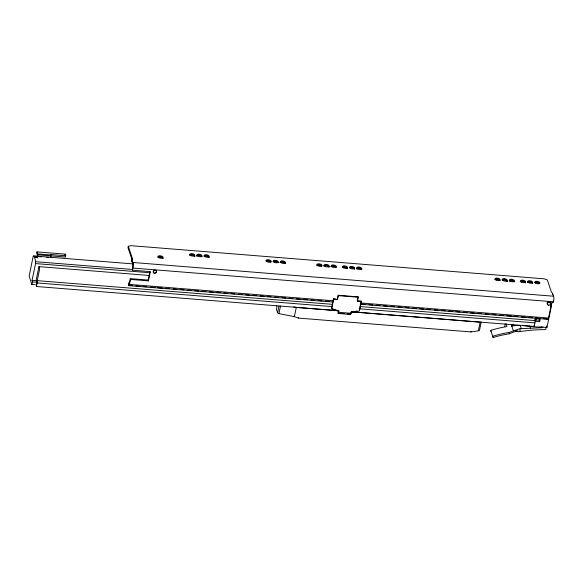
<?xml version="1.0" encoding="UTF-8"?>
<svg xmlns="http://www.w3.org/2000/svg" width="583" height="583" viewBox="0 0 583 583"><rect width="100%" height="100%" fill="white"/><g stroke="black" fill="none" stroke-linecap="round" stroke-linejoin="round"><path stroke-width="0.87" d="M506.146 323.835L506.933 326.174A0.802 0.408 -5.3 0 1 506.926 326.342A0.823 0.415 -5.6 0 1 506.671 326.567A0.86 0.43 -5.8 0 1 506.394 326.677L506.233 326.706A95.124 81.365 -18.6 0 0 490.711 330.386L493.021 337.331L493.939 337.287A93.586 80.053 -18.6 0 1 509.272 333.789L509.331 332.448A114.304 81.467 -52.5 0 1 513.404 330.882A114.516 81.613 -52.5 0 1 520.094 328.71L541.512 327.741A1.64 1.406 -18.6 0 0 542.984 326.815M509.272 333.789A112.526 80.192 -52.5 0 1 516.144 331.253A2.441 1.742 -52.5 0 1 516.48 331.166L518.316 331.822L519.978 331.479L520.094 328.71M35.548 263.582C36.095 261.599 33.85 253.525 33.151 256.454L29.157 276.007L31.839 284.57L32.59 281.946L32.058 280.372L35.548 263.582L149.758 272.742M34.659 257.482L34.805 256.768M36.977 251.878L37.655 253.889A1.887 0.437 -85.4 0 1 37.778 254.851L65.485 257.037L65.748 255.755L65.209 254.144L36.977 251.878L36.714 253.16L37.414 255.383M37.203 257.686L37.348 256.972M149.714 275.504L38.959 266.62L36.233 279.745L36.969 282.034L36.204 285.779L36.452 286.501L338.359 310.724M36.452 286.501L37.188 282.944A1.72 0.401 -85.4 0 0 37.232 280.649L39.28 270.789A2.296 0.532 -85.4 0 0 39.316 267.67L38.959 266.62M65.748 255.755L50.641 254.545L50.539 256.433M64.939 255.427L65.209 254.144M547.75 319.127A2.463 0.568 -85.4 0 0 548.53 318.041L551.569 303.444L553.522 301.797A4.103 0.955 -85.4 0 0 553.588 296.23L552.648 293.438L551.438 292.141L547.32 279.906L544.121 278.82L130.92 245.669L128.296 246.288L127.998 247.709L132.968 262.481A4.103 0.955 -85.4 0 1 132.909 268.056L132.465 270.191L150.356 271.627L148.432 280.875L130.541 279.439L130.271 278.63L148.162 280.066L148.432 280.875M132.465 270.191L132.64 267.247A2.463 0.568 -85.4 0 0 132.676 263.91L131.736 261.118L132.407 258.517L128.296 246.288M132.407 258.517L131.736 261.118M130.271 278.63L129.025 284.03L128.595 282.857M128.296 284.278L128.654 285.349A2.463 0.568 -85.4 0 0 129.506 284.417L130.541 279.439M148.162 280.066L149.911 271.656M279.009 306.09L277.617 312.816L276.429 309.296L276.947 306.804L276.473 305.405M480.931 322.1A1.479 0.685 11.7 0 1 480.137 322.173L478.337 330.838L471.115 331.938L298.532 318.092L294.306 316.656L278.936 313.603L280.51 306.039M294.379 316.693L296.31 307.423L338.869 310.834M337.936 313.166A2.296 0.532 -85.4 0 0 338.73 312.299L338.927 311.373L331.589 308.764L333.447 298.868L337.542 299.545L333.447 298.868M331.589 308.764L333.571 299.225M337.426 299.181L338.235 295.268L358.115 296.864L357.423 301.141L361.402 301.462L359.419 310.994L351.25 312.364L351.053 313.29A2.296 0.532 -85.4 0 1 350.266 314.157L347.621 313.946M337.542 299.545L338.235 295.268M331.465 308.4L338.803 311.016L338.074 312.524M351.126 312L350.66 313.661M357.423 301.141L358.115 296.864M359.471 309.784L361.278 301.098L357.299 300.777M481.15 322.392L479.598 329.883A1.479 0.685 11.7 0 1 479.612 330.007L479.598 330.116A1.509 0.765 -5.1 0 1 478.723 330.75M504.178 279.519L504.353 278.667M511.335 280.095L511.51 279.242M504.761 326.356L505.272 323.908M351.964 311.818L534.196 326.436L534.932 322.88A1.72 0.401 -85.4 0 0 534.975 320.584L535.486 318.121M535.245 321.306L539.669 321.663L539.158 320.133L539.523 318.384M539.669 321.663L540.215 319.032M552.356 294.86L552.648 293.438M546.315 326.64L545.717 329.512L532.512 330.058L519.978 331.479M550.585 306.075L550.942 304.355M522.951 325.569L533.758 326.779L546.963 327.413L551.584 305.179M553.252 300.996L553.464 302.096M511.794 326.086L513.455 324.235M351.943 311.869L353.575 311.592M355.207 311.315L356.847 311.045M515.241 331.064L517.893 330.933M37.655 253.889L50.779 254.946A1.887 0.437 -85.4 0 1 50.896 255.901L50.925 257.606M132.968 262.481L553.588 296.23M33.632 255.93L133.456 263.939M39.549 256.695L41.298 256.833M46.545 257.256L48.302 257.394M132.909 268.056L553.522 301.797M35.57 261.687L132.669 269.477M338.359 295.632L358.239 297.228M129.506 284.417L333.053 300.748M360.884 302.985L548.53 318.041M128.654 285.349L132.283 285.634M135.912 285.925L140.445 286.289M143.17 286.508L146.792 286.8M150.421 287.091L154.954 287.455M157.68 287.674L162.212 288.038M165.842 288.33L169.471 288.621M173.1 288.913L176.722 289.204M180.351 289.496L183.98 289.787M187.609 290.079L191.239 290.37M194.868 290.655L198.49 290.946M202.119 291.238L205.748 291.529M209.377 291.821L213.006 292.112M216.636 292.404L220.257 292.695M223.887 292.987L227.516 293.278M231.145 293.57L234.774 293.861M238.403 294.153L242.025 294.444M245.654 294.736L249.284 295.027M252.913 295.319L256.542 295.603M260.171 295.894L263.793 296.186M267.422 296.477L271.051 296.769M274.68 297.06L278.31 297.352M281.939 297.643L285.561 297.935M289.19 298.226L292.819 298.518M296.448 298.809L300.077 299.101M303.707 299.392L307.328 299.684M310.958 299.975L314.587 300.267M318.216 300.558L321.845 300.843M325.467 301.134L329.096 301.426M361.751 304.049L365.381 304.341M369.003 304.632L372.632 304.924M376.261 305.215L379.89 305.507M383.519 305.791L387.148 306.082M390.77 306.374L394.4 306.665M398.029 306.957L401.658 307.248M405.287 307.54L408.916 307.831M412.538 308.123L416.167 308.414M419.796 308.706L423.426 308.997M427.055 309.289L430.684 309.58M434.306 309.872L437.935 310.163M441.564 310.455L445.193 310.739M448.823 311.031L452.452 311.322M456.074 311.614L459.703 311.905M463.332 312.197L466.961 312.488M470.59 312.779L474.219 313.071M477.841 313.363L481.471 313.654M485.1 313.946L488.729 314.237M492.358 314.529L495.987 314.82M499.609 315.111L503.238 315.403M506.867 315.687L511.4 316.052M514.126 316.27L517.748 316.562M521.377 316.853L525.917 317.218M528.635 317.436L532.264 317.728M535.894 318.019L539.515 318.311M543.145 318.602L546.774 318.894M128.887 285.663L332.959 302.038M360.17 304.217L547.918 319.28M534.728 319.783L539.158 320.133M37.232 280.649L332.791 304.362M359.995 306.541L534.975 320.584M32.058 280.372L36.591 280.736M32.59 281.946L37.115 282.303M37.188 282.944L331.851 306.585M359.048 308.771L534.932 322.88M31.708 284.387L35.33 284.679M351.549 311.854L480.137 322.173M338.73 312.299L351.053 313.29M340.581 313.377L344.101 313.661M338.155 313.457L350.478 314.448M298.401 317.495L298.532 318.092M293.73 306.913L296.31 307.423M551.299 302.635L551.569 303.444M550.388 303.284L550.592 303.889M547.204 303.029L547.408 303.634M546.46 325.926L546.963 327.413M541.09 326.473L541.512 327.741M535.318 317.706L536.149 320.184M533.948 325.715L534.196 326.436M529.721 326.028L530.574 328.564M520.255 325.496L521.326 328.666M511.291 324.607L513.404 330.882M470.911 331.341L471.115 331.938M294.094 316.037L294.306 316.656M50.641 254.545L50.779 254.946M493.021 337.331L492.701 336.289A95.124 81.365 -18.6 0 1 509.331 332.448M490.711 330.386L491.032 331.421M37.778 254.851L37.8 256.549M547.809 304.37A1.64 1.406 -18.6 0 1 547.517 302.395A1.64 1.406 -18.6 0 1 549.784 301.95A1.64 1.406 -18.6 0 1 550.082 303.918M273.274 261.614A3.651 1.691 11.7 0 1 277.923 262.518M509.353 281.363A2.58 1.195 11.7 0 1 509.25 281.159M509.243 280.78A2.58 1.195 11.7 0 1 512.129 280.219A2.58 1.195 11.7 0 1 514.272 281.946M154.276 272.931A1.64 1.406 -18.6 0 1 153.533 270.789A1.64 1.406 -18.6 0 1 156.149 270.629A1.64 1.406 -18.6 0 1 155.275 272.873M494.931 279.629A2.58 1.195 11.7 0 1 497.816 279.068A2.58 1.195 11.7 0 1 499.959 280.795M495.113 279.417A3.651 1.691 11.7 0 1 499.762 280.314M502.087 280.204A2.58 1.195 11.7 0 1 504.973 279.643A2.58 1.195 11.7 0 1 507.115 281.37M502.269 279.986A3.651 1.691 11.7 0 1 507.589 281.429M158.496 257.001A3.651 1.691 11.7 0 1 163.036 258.233M196.937 255.492A3.651 1.691 11.7 0 1 201.966 256.658M204.575 256.003A3.651 1.691 11.7 0 1 209.122 257.234M527.287 282.136A3.651 1.691 11.7 0 1 532.731 283.192M189.788 254.917A3.651 1.691 11.7 0 1 195.108 256.36M534.866 282.602A3.651 1.691 11.7 0 1 539.515 283.506M520.349 281.859A2.58 1.195 11.7 0 1 523.257 281.115A2.58 1.195 11.7 0 1 525.312 283.01M520.131 281.567A3.651 1.691 11.7 0 1 525.575 282.624M532.563 283.411A2.58 1.195 11.7 0 1 532.468 283.586M527.506 282.434A2.58 1.195 11.7 0 1 530.013 281.611A2.58 1.195 11.7 0 1 532.585 283.229M534.924 282.493A2.58 1.195 11.7 0 1 537.57 282.259A2.58 1.195 11.7 0 1 539.705 283.608M266.118 261.038A3.651 1.691 11.7 0 1 270.767 261.942M280.008 262.299A3.651 1.691 11.7 0 1 285.451 263.356M323.733 265.804A3.651 1.691 11.7 0 1 329.184 266.861M266.176 260.936A2.58 1.195 11.7 0 1 268.821 260.696A2.58 1.195 11.7 0 1 270.957 262.044M330.889 266.38A3.651 1.691 11.7 0 1 335.968 267.174M331.108 266.679A2.58 1.195 11.7 0 1 333.425 265.826A2.58 1.195 11.7 0 1 336.158 267.276M316.824 265.345A2.58 1.195 11.7 0 1 319.309 264.704A2.58 1.195 11.7 0 1 321.845 266.125M323.959 266.103A2.58 1.195 11.7 0 1 326.866 265.352A2.58 1.195 11.7 0 1 328.921 267.254M317.006 265.127A3.651 1.691 11.7 0 1 321.656 266.023M356.687 269.113A2.58 1.195 11.7 0 1 358.866 267.867A2.58 1.195 11.7 0 1 361.606 269.696M273.092 261.833A2.58 1.195 11.7 0 1 275.577 261.191A2.58 1.195 11.7 0 1 278.113 262.62M280.226 262.59A2.58 1.195 11.7 0 1 283.134 261.847A2.58 1.195 11.7 0 1 285.189 263.742M189.606 255.135A2.58 1.195 11.7 0 1 192.492 254.574A2.58 1.195 11.7 0 1 194.635 256.301M203.919 256.28A2.58 1.195 11.7 0 1 206.797 255.718A2.58 1.195 11.7 0 1 208.947 257.446M157.811 257.475A2.58 1.195 11.7 0 1 160.719 256.724A2.58 1.195 11.7 0 1 162.781 258.626M509.425 280.561A3.651 1.691 11.7 0 1 514.446 281.727M196.872 256.294A2.58 1.195 11.7 0 1 196.77 256.09M196.762 255.711A2.58 1.195 11.7 0 1 199.648 255.15A2.58 1.195 11.7 0 1 201.791 256.877M349.603 267.743A3.651 1.691 11.7 0 1 354.624 268.901M342.447 267.167A3.651 1.691 11.7 0 1 347.096 268.071M356.337 268.42A3.651 1.691 11.7 0 1 361.781 269.477M349.516 267.786A2.58 1.195 11.7 0 1 352.504 267.444A2.58 1.195 11.7 0 1 354.457 269.12M342.272 267.386A2.58 1.195 11.7 0 1 345.151 266.825A2.58 1.195 11.7 0 1 347.3 268.552M511.75 325.963A95.124 81.365 -18.6 0 1 520.218 325.372M34.696 257.198A1.312 0.605 11.7 0 1 36.314 257.052A1.312 0.605 11.7 0 1 37.159 257.963M278.936 313.603A1.479 0.685 11.7 0 1 277.727 313.013M510.358 281.21A2.58 1.195 11.7 0 0 514.446 281.093A2.58 1.195 11.7 0 0 511 279.228A2.58 1.195 11.7 0 0 510.358 281.21M154.32 273.274A1.64 1.406 -18.6 0 0 156.543 271.591A1.64 1.406 -18.6 0 0 153.956 270.862A1.64 1.406 -18.6 0 0 154.32 273.274M535.806 283.251A2.58 1.195 11.7 0 0 539.894 283.134A2.58 1.195 11.7 0 0 536.44 281.268A2.58 1.195 11.7 0 0 535.806 283.251M528.65 282.675A2.58 1.195 11.7 0 0 532.738 282.558A2.58 1.195 11.7 0 0 529.284 280.693A2.58 1.195 11.7 0 0 528.65 282.675M521.494 282.099A2.58 1.195 11.7 0 0 525.582 281.983A2.58 1.195 11.7 0 0 522.128 280.117A2.58 1.195 11.7 0 0 521.494 282.099M548.377 305.128A1.64 1.406 -18.6 0 0 550.607 303.444A1.64 1.406 -18.6 0 0 548.02 302.715A1.64 1.406 -18.6 0 0 548.377 305.128M267.05 261.687A2.58 1.195 11.7 0 0 271.146 261.57A2.58 1.195 11.7 0 0 267.692 259.705A2.58 1.195 11.7 0 0 267.05 261.687M332.252 266.919A2.58 1.195 11.7 0 0 336.34 266.803A2.58 1.195 11.7 0 0 332.893 264.937A2.58 1.195 11.7 0 0 332.252 266.919M325.095 266.344A2.58 1.195 11.7 0 0 329.184 266.227A2.58 1.195 11.7 0 0 325.737 264.361A2.58 1.195 11.7 0 0 325.095 266.344M317.939 265.768A2.58 1.195 11.7 0 0 322.035 265.651A2.58 1.195 11.7 0 0 318.58 263.786A2.58 1.195 11.7 0 0 317.939 265.768M274.207 262.263A2.58 1.195 11.7 0 0 278.302 262.146A2.58 1.195 11.7 0 0 274.848 260.28A2.58 1.195 11.7 0 0 274.207 262.263M281.363 262.838A2.58 1.195 11.7 0 0 285.459 262.722A2.58 1.195 11.7 0 0 282.004 260.856A2.58 1.195 11.7 0 0 281.363 262.838M190.721 255.565A2.58 1.195 11.7 0 0 194.809 255.449A2.58 1.195 11.7 0 0 191.362 253.583A2.58 1.195 11.7 0 0 190.721 255.565M158.955 257.715A2.58 1.195 11.7 0 0 163.043 257.599A2.58 1.195 11.7 0 0 159.589 255.733A2.58 1.195 11.7 0 0 158.955 257.715M197.877 256.134A2.58 1.195 11.7 0 0 201.966 256.024A2.58 1.195 11.7 0 0 198.519 254.159A2.58 1.195 11.7 0 0 197.877 256.134M205.034 256.709A2.58 1.195 11.7 0 0 209.122 256.593A2.58 1.195 11.7 0 0 205.675 254.727A2.58 1.195 11.7 0 0 205.034 256.709M496.046 280.059A2.58 1.195 11.7 0 0 500.134 279.942A2.58 1.195 11.7 0 0 496.687 278.076A2.58 1.195 11.7 0 0 496.046 280.059M357.7 268.96A2.58 1.195 11.7 0 0 361.788 268.843A2.58 1.195 11.7 0 0 358.334 266.978A2.58 1.195 11.7 0 0 357.7 268.96M503.202 280.634A2.58 1.195 11.7 0 0 507.29 280.518A2.58 1.195 11.7 0 0 503.843 278.652A2.58 1.195 11.7 0 0 503.202 280.634M350.543 268.384A2.58 1.195 11.7 0 0 354.632 268.267A2.58 1.195 11.7 0 0 351.177 266.402A2.58 1.195 11.7 0 0 350.543 268.384M343.387 267.808A2.58 1.195 11.7 0 0 347.475 267.692A2.58 1.195 11.7 0 0 344.021 265.833A2.58 1.195 11.7 0 0 343.387 267.808M35.279 257.227A1.312 0.605 11.7 0 0 37.356 257.169A1.312 0.605 11.7 0 0 35.599 256.221A1.312 0.605 11.7 0 0 35.279 257.227"/></g></svg>
